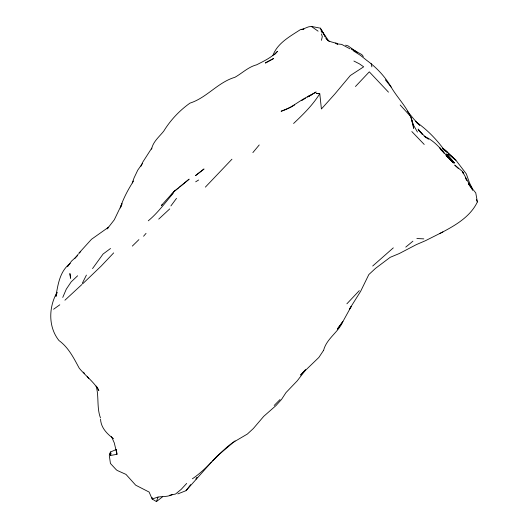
<?xml version="1.0" encoding="UTF-8"?>
<svg xmlns="http://www.w3.org/2000/svg" width="528" height="528" viewBox="0 0 528 528"><rect width="100%" height="100%" fill="white"/><g stroke="black" fill="none" stroke-linecap="round" stroke-linejoin="round"><path stroke-width="0.79" d="M152.17 497.475L152.15 499L156.44 501.6L162.406 496.947M55.902 296.267C57.981 284.506 59.836 271.069 70.217 263.426M151.595 149.219C152.823 141.9 159.291 136.719 163.726 131.162C170.438 120.193 179.434 110.603 189.922 103.158L189.948 103.138C206.884 97.706 217.873 82.302 234.907 77.299C242.253 73.187 248.266 66.957 256.661 64.799C264.04 61.024 271.709 57.44 277.49 51.315L274.454 54.773M56.126 296.228L57.077 292.307C48.649 307.065 48.061 326.905 58.964 340.527C68.62 347.569 73.709 358.03 79.233 368.194C85.536 375.857 93.872 381.784 98.842 390.489L96.65 386.522M321.413 40.333L322.298 36.656L321.493 33.937M120.344 207.775C123.314 198.304 128.218 189.407 133.531 181.031M116.701 451.869L116.992 454.298L110.451 455.492L111.065 453.71L110.51 451.988L116.411 449.447M156.44 501.6L158.037 497.066C162.763 496.32 167.653 496.98 172.154 494.663M132.244 182.952L134.132 177.738L137.775 170.115L142.501 163.396M120.43 207.959L122.021 203.735L114.279 219.826L107.514 228.525M62.759 297.416L66.31 289.126L71.201 281.853L77.636 275.774M140.983 166.241L142.844 161.99L151.754 148.124M323.638 350.236C326.66 338.468 338.336 332.416 342.863 321.512L337.359 329.063L342.824 321.684L351.153 306.603L349.298 309.342L360.584 291.423L368.828 274.567L375.461 268.409L390.152 257.341L399.32 253.526L416.368 244.609L425.469 240.695L442.893 231.931M272.87 55.499C277.464 43.006 290.242 36.287 300.788 29.383L303.937 29.179L301.851 29.502L308.352 26.908L311.335 26.4L320.371 28.175L325.387 36.967L320.371 28.175M82.335 283.206L86.42 275.095M177.791 493.924L186.067 490.657L211.556 462M470.527 186.602L468.534 183.988L475.761 192.911L477.385 201.934C470.039 217.371 454.067 226.109 439.474 233.686M196.805 477.82L195.967 479.081L197.017 477.517M323.591 350.328L318.846 357.456L300.584 375.065L305.323 369.831M67.564 266.673L71.498 261.142L77.695 255.473M92.545 268.587L103.079 254.027L110.53 248.49M170.9 205.927L176.51 198.343M186.067 490.657L190.648 484.605M305.593 369.904L297.31 380.767L285.998 392.594L281.497 399.478L276.038 405.517L263.736 416.341L253.321 428.551L247.394 434.029L232.723 442.649M74.666 258.694L78.19 254.232M252.866 152.599L259.228 144.956M78.844 253.249L91.483 239.296L108.649 227.139L107.111 228.941M143.563 236.247L146.038 233.376M173.164 193.347C165.112 202.745 157.905 212.837 148.289 220.803M113.672 252.886L101.165 266.086L82.784 283.701M171.224 194.832L174.801 190.892L178.431 188.001M231.944 159.212L205.372 187.123M359.297 290.651L346.889 303.798M179.639 187.031L189.156 179.144L173.679 191.822L161.363 205.504L162.584 204.389M186.688 483.424L181.177 489.377L175.534 494.03L169.613 495.304M212.626 460.871L216.876 456.331L235.079 440.887M274.171 405.471L280.025 399.531M355.45 86.513L369.303 71.848L388.476 92.156M132.337 246.088L138.904 239.626M158.723 219.113L169.745 208.897M319.678 93.575L316.153 93.535L319.585 93.482M79.022 253.235L80.771 251.546M293.594 123.479C303.204 114.371 312.833 105.032 319.783 93.647L321.407 108.979L334.745 94.129L350.321 75.524L363.686 66.818L359.41 63.855L353.899 61.03M81.959 284.46L64.924 300.214M372.695 266.013L393.301 247.87M405.761 247.117L412.903 241.177M173.679 191.822L174.801 190.892M192.39 478.79C207.306 468.752 217.688 453.809 232.016 443.098M59.803 304.795L53.592 309.236M301.62 100.65L302.887 99.851M303.521 99.449L305.527 98.201M195.677 181.81L198.607 180.022M290.591 107.336L294.525 105.019M307.534 96.961L316.173 91.991L307.6 96.809L311.071 95.172C300.445 99.323 292.195 107.996 281.107 111.25L289.865 107.639M158.037 497.066L152.15 499L149.12 492.063L135.676 485.173L125.974 474.388L117.097 470.408L115.975 469.445L110.431 463.452L109.303 455.453L110.51 451.988L109.916 453.895L110.451 455.492M416.869 238.517L423.819 238.88M345.55 45.184L348.025 45.844L357.119 52.318L351.45 48.946L361.753 54.536L363.343 56.496M410.995 117.203L413.648 128.363C412.243 111.804 399.016 100.663 391.123 87.041C384.965 76.454 376.438 67.426 366.676 60.337L360.697 55.532L353.021 50.589M349.985 48.827L341.656 44.378L337.339 43.91L337.669 44.042C333.835 41.798 328.667 42.577 325.928 38.207L327.961 40.346M311.335 26.4L318.1 31.172M443.038 148.421L446.153 150.784L455.816 160.083L448.173 153.747L455.816 160.083L466.336 173.917L469.524 182.899L472.639 189.13M428.531 139.22L424.182 136.264C436.96 141.616 444.028 153.787 453.519 163.046L446.147 155.621M442.556 148.632L447.526 152.585L442.451 148.216M336.996 43.93L335.795 42.999L337.069 43.989M415.483 121.486C426.895 129.406 436.821 139.498 444.827 150.83L442.926 148.744M416.585 122.635L419.694 125.261L414.018 119.328L407.345 111.184M113.579 438.761C107.045 433.897 100.973 427.805 100.544 419.146M440.431 149.431L442.814 151.496L439.837 147.899L444.068 153.278M458.555 168.65L454.733 165.073L462.436 171.442L472.646 190.357M446.068 155.536L447.652 157.126M426.175 137.768L418.691 130.211L420.235 132.007M424.215 144.448L411.84 131.558M400.184 104.993L410.124 115.883M83.411 372.154L84.48 373.395M87.166 376.49L88.777 378.352M451.724 156.308L453.829 158.743M422.38 134.416L418.09 129.07L421.885 133.835M385.321 79.781L391.123 87.041M329.129 41.58L321.169 29.891L321.374 32.281M468.534 183.982L471.999 188.522M417.45 132.066L412.975 124.179L411.325 118.661M465.392 177.837L466.719 180.583M463.142 173.039L462.548 171.778L463.485 173.791M111.474 436.557L114.305 442.926L116.992 454.298M476.401 199.63L477.385 201.934M96.116 386.014C99.125 396.284 96.598 407.51 100.432 417.813M371.171 63.598L371.877 66.858M116.206 449.526L116.556 452.648M70.633 277.662L70.501 278.342L69.894 273.537L70.633 277.662M266.039 62.443L265.459 63.116L273.636 58.509L266.039 62.443M203.94 169.052L195.505 175.613L203.94 169.052M454.45 162.967L446.662 154.07L454.45 162.967"/></g></svg>
